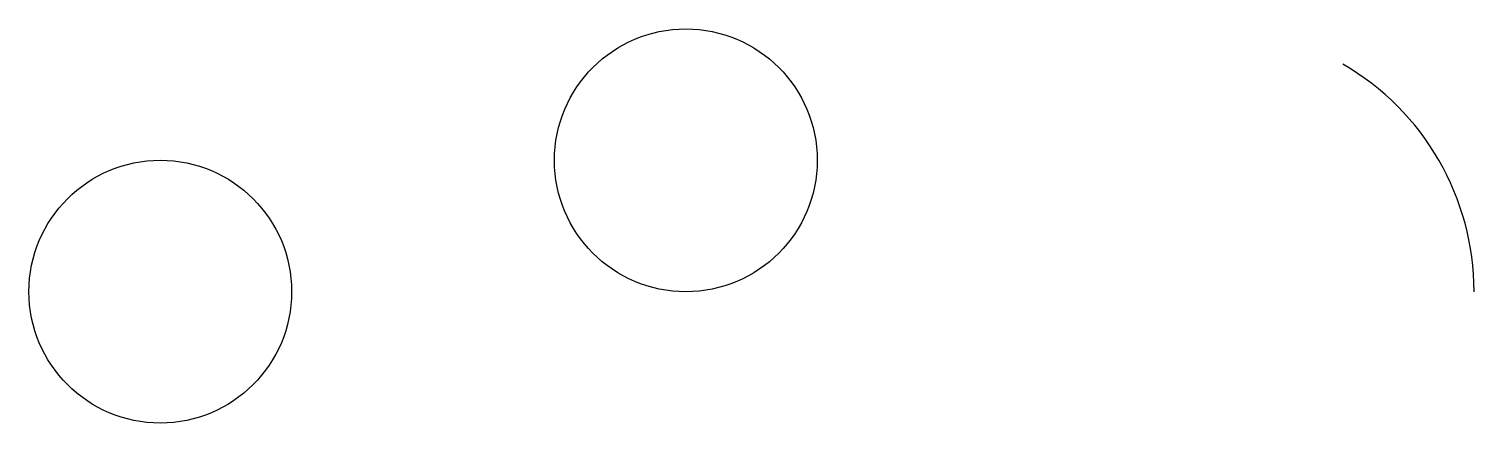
# Model space of a CAD drawing. Header units: millimetres. Extents: x -5 to 50, y -5 to 10.
import ezdxf

# ---------------------------------------------------------------- set-up
doc = ezdxf.new("R2010")
doc.units = ezdxf.units.MM

msp = doc.modelspace()

# ---------------------------------------------------------------- linework, layer by layer
for centre in [(20, 5), (0, 0)]:
    msp.add_circle(centre, 5)
msp.add_arc((40, 0), 10, 0, 60)

doc.saveas('drawing.dxf')
